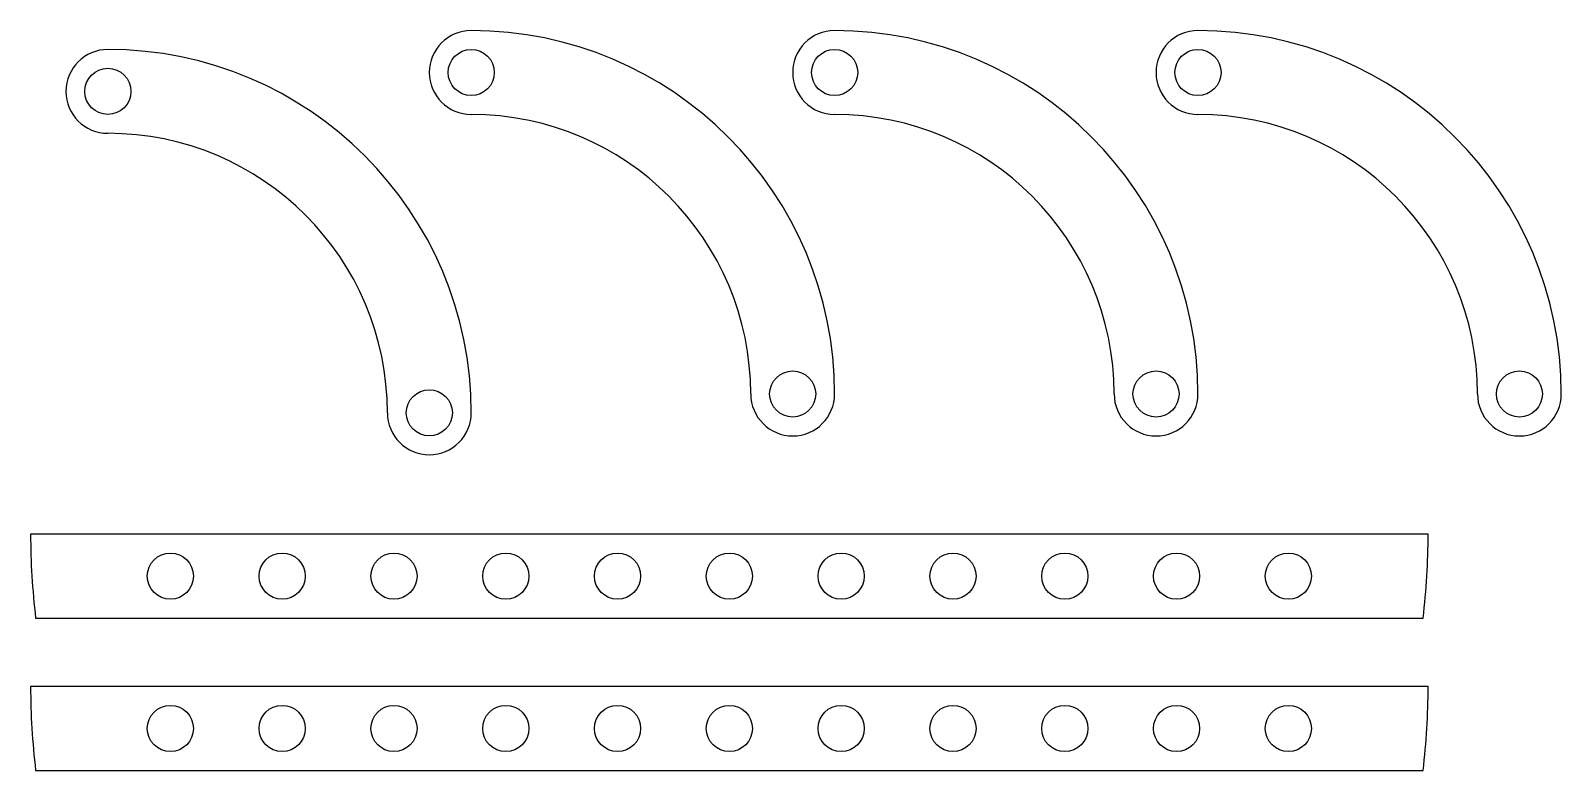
# Model space of a CAD drawing. Header units: millimetres. Extents: x -50 to 60, y -6 to 47.
import ezdxf

# ---------------------------------------------------------------- set-up
doc = ezdxf.new("R2010")
doc.units = ezdxf.units.MM

# ---------------------------------------------------------------- blocks, each defined once
blk = doc.blocks.new('连杆x4')
at = {"color": 7, "linetype": 'Continuous', "lineweight": 25}
for centre in [(0, 23), (23, 0)]:
    blk.add_circle(centre, 1.65, dxfattribs=at)
for centre, radius, start, end in [((0, 23), 3, 90, 270), ((0, 0), 26, 0, 90), ((0, 0), 20, 0, 90), ((23, 0), 3, 180, 0)]:
    blk.add_arc(centre, radius, start, end, dxfattribs=at)

msp = doc.modelspace()

# ---------------------------------------------------------------- linework, layer by layer
at = {"color": 7, "linetype": 'Continuous', "lineweight": 25}
for p, q in [((50, 10.9), (-50, 10.9)), ((-49.64, 4.9), (49.64, 4.9)), ((50, 0), (-50, 0)), ((-49.64, -6), (49.64, -6))]:
    msp.add_line(p, q, dxfattribs=at)
for centre in [(-40, 7.9), (-32, 7.9), (-24, 7.9), (-16, 7.9), (-8, 7.9), (0, 7.9), (8, 7.9), (16, 7.9), (24, 7.9), (32, 7.9), (40, 7.9), (-40, -3), (-32, -3), (-24, -3), (-16, -3), (-8, -3), (0, -3), (8, -3), (16, -3), (24, -3), (32, -3), (40, -3)]:
    msp.add_circle(centre, 1.65, dxfattribs=at)
for centre, start, end in [((0, 10.9), 180, 186.8921), ((0, 10.9), 353.1079, 0), ((0, 0), 180, 186.8921), ((0, 0), 353.1079, 0)]:
    msp.add_arc(centre, 50, start, end, dxfattribs=at)

# ---------------------------------------------------------------- block references
for p in [(-18.47, 20.93), (7.53, 20.93), (33.53, 20.93), (-44.47, 19.58)]:
    msp.add_blockref('连杆x4', p)

doc.saveas('drawing.dxf')
